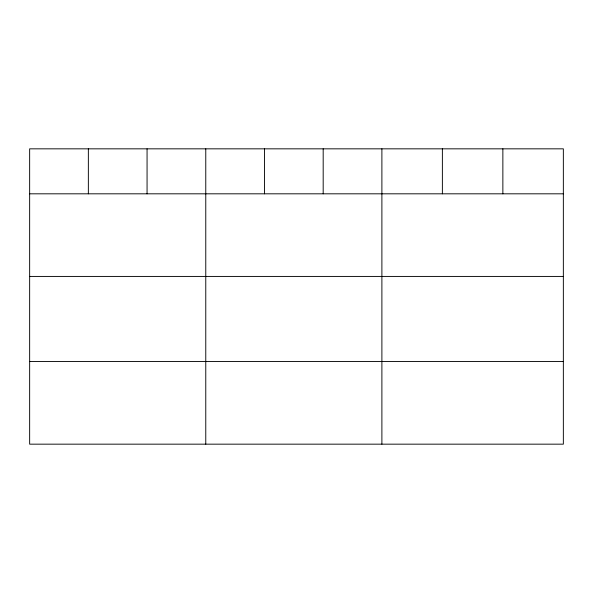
<?xml version="1.0" encoding="UTF-8"?>
<svg xmlns="http://www.w3.org/2000/svg" width="593" height="593" viewBox="0 0 593 593"><rect width="100%" height="100%" fill="white"/><g stroke="black" fill="none" stroke-linecap="round" stroke-linejoin="round"><path stroke-width="0.89" d="M563.35 276.427L563.35 148.836L29.65 148.836L29.65 444.164L563.35 444.164L563.35 276.427L29.65 276.427M29.65 193.815L563.35 193.815M29.65 361.552L563.35 361.552M502.864 148.836L502.864 193.815M442.378 148.836L442.378 193.815M381.892 148.836L381.892 444.164M323.185 148.836L323.185 193.815M264.478 148.836L264.478 193.815M205.771 148.836L205.771 444.164M147.064 148.836L147.064 193.815M88.357 148.836L88.357 193.815"/></g></svg>
